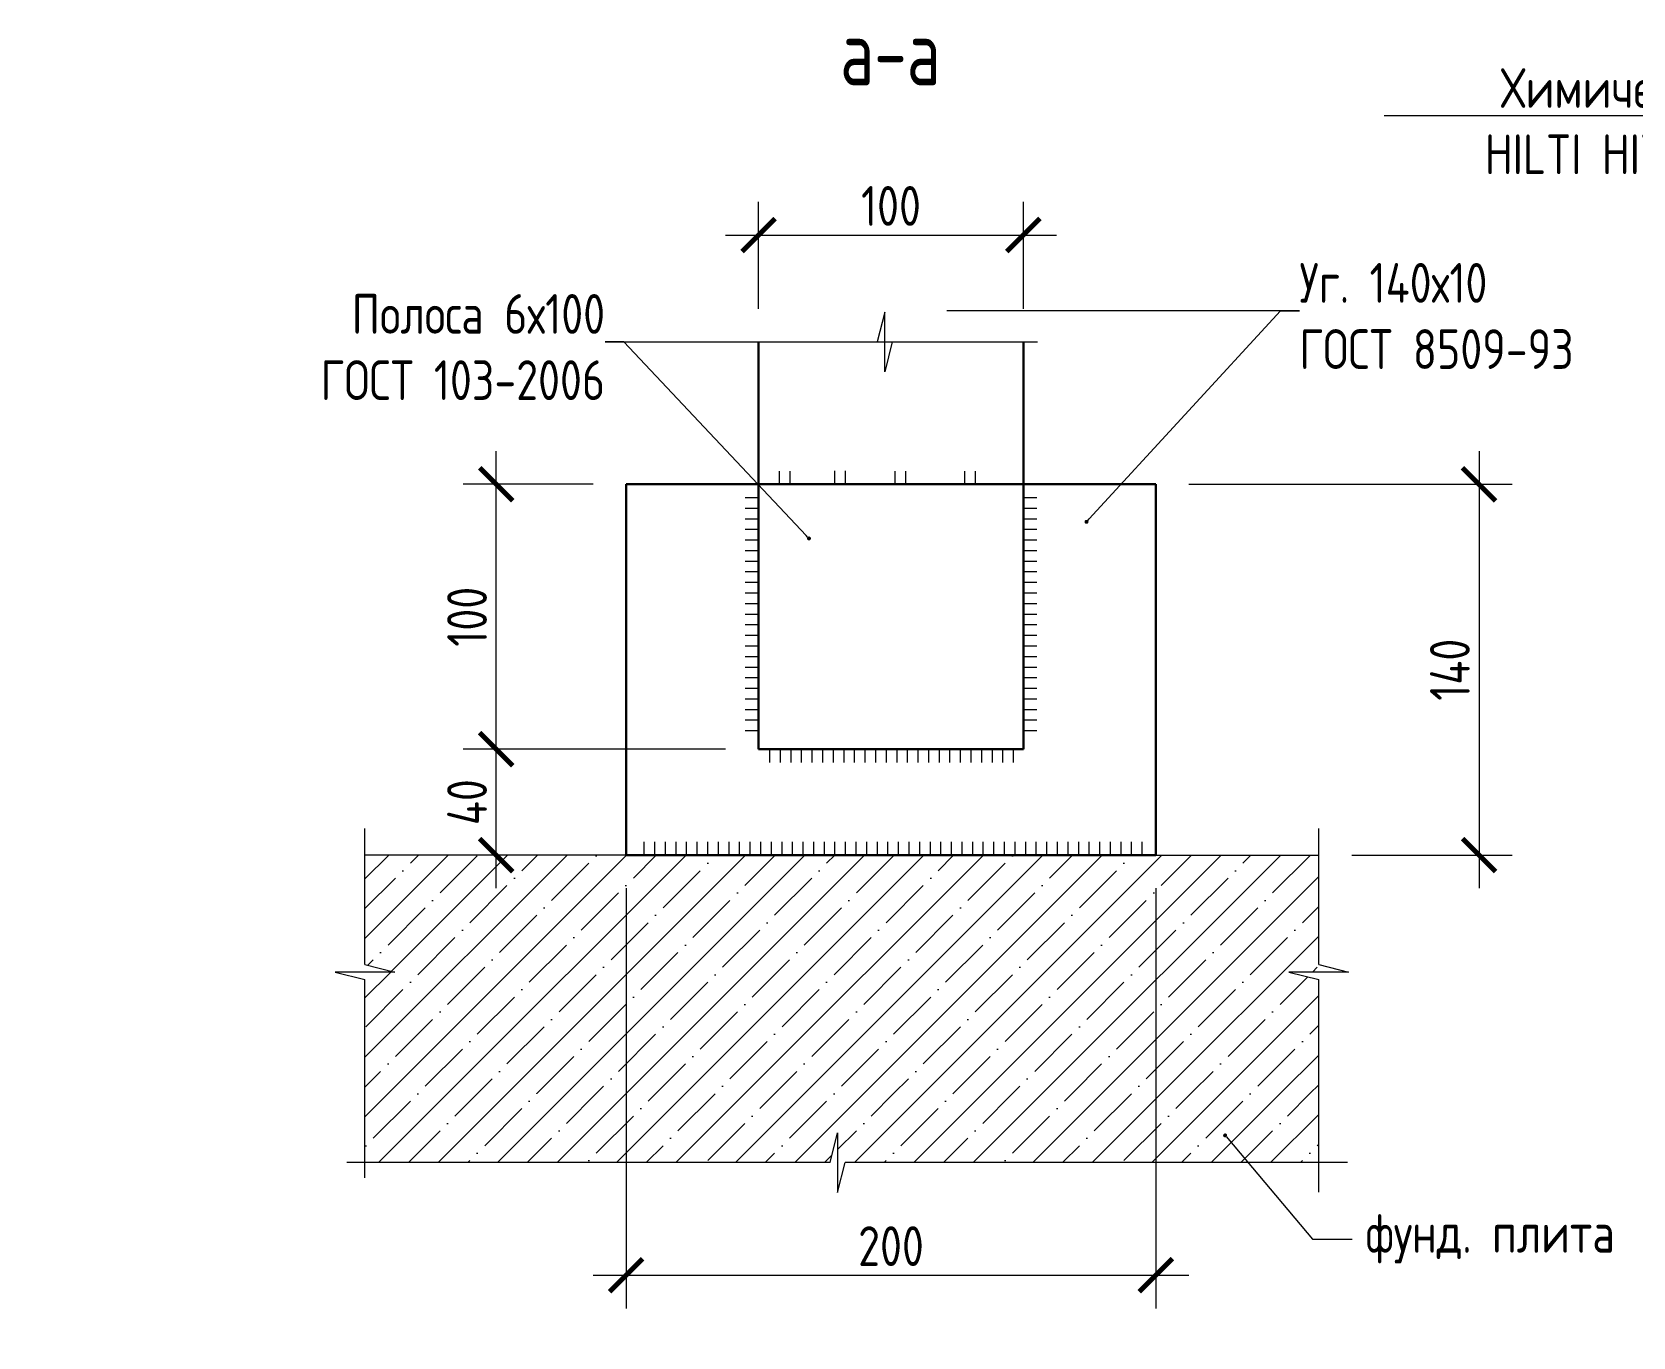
# Model space of a CAD drawing. Header units: millimetres. Extents: x 20530103 to 31271019, y 32092698 to 33532929.
# Drawn here: x 26272748 to 26284837, y 32992275 to 33002128 of the extents above; entities that cross this region are included whole.
import ezdxf
from ezdxf import colors
from ezdxf.entities.mleader import LeaderData, LeaderLine
from ezdxf.enums import TextEntityAlignment as Align
from ezdxf.lldxf.tags import DXFTag
from ezdxf.math import Vec2, Vec3

# ---------------------------------------------------------------- set-up
doc = ezdxf.new("R2010")
doc.units = ezdxf.units.MM
doc.styles.add('GOST 2.304', font='GOST.TTF')
tags = doc.linetypes.add('5-2', pattern=[3.5, 2.5, -1]).pattern_tags.tags
tags[6:7] = [DXFTag(74, 4), DXFTag(75, 0), DXFTag(340, '0'), DXFTag(46, 1.0), DXFTag(50, 0.0), DXFTag(44, 0.0), DXFTag(45, 0.0)]
tags[4:5] = [DXFTag(74, 4), DXFTag(75, 0), DXFTag(340, '0'), DXFTag(46, 1.0), DXFTag(50, 0.0), DXFTag(44, 0.0), DXFTag(45, 0.0)]
doc.dimstyles.new('м5', dxfattribs={"dimscale": 100, "dimtxt": 3, "dimasz": 2.5, "dimexe": 2.5, "dimexo": 2.5, "dimgap": 0.7, "dimtad": 1, "dimdec": 0, "dimlfac": 0.05, "dimtxsty": 'GOST 2.304', "dimblk": 'ARCHTICK', "dimcen": 2.5, "dimdle": 2.5, "dimclrd": 7, "dimclre": 7, "dimclrt": 256, "dimadec": 1, "dimazin": 0, "dimtfac": 1, "dimtdec": 0, "dimtmove": 0, "dimatfit": 3, "dimldrblk": 'NONE', "dimfxl": 1, "dimlwd": 20, "dimlwe": 20, "dimarcsym": 0})
pattern_1 = [(45, (24119669.58, 33573731.14), (-224.506403, 224.506403), []), (45, (24119894.08, 33573731.14), (-224.506403, 224.506403), [396.875, -79.375, 0, -79.375])]

# ---------------------------------------------------------------- blocks, each defined once
blk = doc.blocks.new('_None')
blk = doc.blocks.new('_ArchTick')
at = {"color": 0, "linetype": 'ByBlock', "const_width": 0.15}
blk.add_lwpolyline([(-0.5, -0.5), (0.5, 0.5)], dxfattribs=at)
blk = doc.blocks.new('*D417')
at = {"color": 7, "linetype": 'Continuous', "lineweight": 20, "transparency": 16777216}
for p, q in [((26283674, 32998963), (26283674, 32995663)), ((26281484, 32998713), (26283924, 32998713)), ((26282714, 32995913), (26283924, 32995913))]:
    blk.add_line(p, q, dxfattribs=at)
at = {"color": 7, "linetype": 'Continuous', "lineweight": 20, "transparency": 16777216, "xscale": 250, "yscale": 250, "zscale": 250}
for p, rotation in [((26283674, 32998713), 90), ((26283674, 32995913), 270)]:
    blk.add_blockref('_ArchTick', p, dxfattribs=dict(at, rotation=rotation))
at = {"color": 7, "linetype": 'Continuous', "lineweight": 20, "transparency": 16777216, "insert": (26283454, 32997313), "char_height": 300, "attachment_point": 5, "rotation": 90, "style": 'GOST 2.304'}
blk.add_mtext('140', dxfattribs=at)
blk = doc.blocks.new('*D418')
at = {"color": 7, "linetype": 'Continuous', "lineweight": 20, "transparency": 16777216}
for p, q in [((26278234, 33000038), (26278234, 33000845)), ((26280234, 33000038), (26280234, 33000845)), ((26277984, 33000595), (26280484, 33000595))]:
    blk.add_line(p, q, dxfattribs=at)
at = {"color": 7, "linetype": 'Continuous', "lineweight": 20, "transparency": 16777216, "xscale": 250, "yscale": 250, "zscale": 250, "rotation": 180}
blk.add_blockref('_ArchTick', (26278234, 33000595), dxfattribs=at)
at = {"color": 7, "linetype": 'Continuous', "lineweight": 20, "transparency": 16777216, "xscale": 250, "yscale": 250, "zscale": 250}
blk.add_blockref('_ArchTick', (26280234, 33000595), dxfattribs=at)
at = {"color": 7, "linetype": 'Continuous', "lineweight": 20, "transparency": 16777216, "insert": (26279234, 33000815), "char_height": 300, "attachment_point": 5, "style": 'GOST 2.304'}
blk.add_mtext('100', dxfattribs=at)
blk = doc.blocks.new('_Dot')
at = {"color": 0, "linetype": 'ByBlock', "lineweight": -2}
blk.add_line((-0.5, 0), (-1, 0), dxfattribs=at)
at = {"color": 0, "linetype": 'ByBlock', "const_width": 0.5}
blk.add_lwpolyline([(-0.25, 0, 1), (0.25, 0, 1)], format="xyb", close=True, dxfattribs=at)
blk = doc.blocks.new('*D419')
at = {"color": 7, "linetype": 'Continuous', "lineweight": 20, "transparency": 16777216}
for p, q in [((26277234, 32995663), (26277234, 32992491)), ((26281234, 32995663), (26281234, 32992491)), ((26276984, 32992741), (26281484, 32992741))]:
    blk.add_line(p, q, dxfattribs=at)
at = {"color": 7, "linetype": 'Continuous', "lineweight": 20, "transparency": 16777216, "xscale": 250, "yscale": 250, "zscale": 250, "rotation": 180}
blk.add_blockref('_ArchTick', (26277234, 32992741), dxfattribs=at)
at = {"color": 7, "linetype": 'Continuous', "lineweight": 20, "transparency": 16777216, "xscale": 250, "yscale": 250, "zscale": 250}
blk.add_blockref('_ArchTick', (26281234, 32992741), dxfattribs=at)
at = {"color": 7, "linetype": 'Continuous', "lineweight": 20, "transparency": 16777216, "insert": (26279234, 32992961), "char_height": 300, "attachment_point": 5, "style": 'GOST 2.304'}
blk.add_mtext('200', dxfattribs=at)
blk = doc.blocks.new('*D412')
at = {"color": 7, "linetype": 'Continuous', "lineweight": 20, "transparency": 16777216}
for p, q in [((26276253, 32995663), (26276253, 32996963)), ((26277984, 32996713), (26276003, 32996713)), ((26276984, 32995913), (26276003, 32995913))]:
    blk.add_line(p, q, dxfattribs=at)
at = {"color": 7, "linetype": 'Continuous', "lineweight": 20, "transparency": 16777216, "xscale": 250, "yscale": 250, "zscale": 250}
for p, rotation in [((26276253, 32996713), 90), ((26276253, 32995913), 270)]:
    blk.add_blockref('_ArchTick', p, dxfattribs=dict(at, rotation=rotation))
at = {"color": 7, "linetype": 'Continuous', "lineweight": 20, "transparency": 16777216, "insert": (26276033, 32996313), "char_height": 300, "attachment_point": 5, "rotation": 90, "style": 'GOST 2.304'}
blk.add_mtext('40', dxfattribs=at)
blk = doc.blocks.new('*D413')
at = {"color": 7, "linetype": 'Continuous', "lineweight": 20, "transparency": 16777216}
for p, q in [((26276253, 32996463), (26276253, 32998963)), ((26276984, 32998713), (26276003, 32998713)), ((26277984, 32996713), (26276003, 32996713))]:
    blk.add_line(p, q, dxfattribs=at)
at = {"color": 7, "linetype": 'Continuous', "lineweight": 20, "transparency": 16777216, "xscale": 250, "yscale": 250, "zscale": 250}
for p, rotation in [((26276253, 32998713), 90), ((26276253, 32996713), 270)]:
    blk.add_blockref('_ArchTick', p, dxfattribs=dict(at, rotation=rotation))
at = {"color": 7, "linetype": 'Continuous', "lineweight": 20, "transparency": 16777216, "insert": (26276033, 32997713), "char_height": 300, "attachment_point": 5, "rotation": 90, "style": 'GOST 2.304'}
blk.add_mtext('100', dxfattribs=at)

msp = doc.modelspace()

# ---------------------------------------------------------------- hatches: boundary and pattern name
at = {"linetype": 'Continuous', "lineweight": 15}
h = msp.add_hatch(dxfattribs=at)
h.set_pattern_fill('ANSI35', scale=50)
h.set_pattern_definition(pattern_1)
h.paths.add_polyline_path([(26275262.1962, 32995912.9876), (26275262.1962, 32995086.91), (26275487.1962, 32995030.7967), (26275262.1962, 32995030.7967), (26275262.1962, 32994112.9876), (26282463.609, 32994112.9876), (26282463.609, 32994974.6834), (26282238.609, 32995030.7967), (26282463.609, 32995030.7967), (26282463.609, 32995912.9876)])
h = msp.add_hatch(dxfattribs=at)
h.set_pattern_fill('ANSI35', scale=50)
h.set_pattern_definition(pattern_1)
h.paths.add_polyline_path([(26278774.621, 32993591.8123), (26278830.7343, 32993816.8123), (26278830.7343, 32993591.8123), (26282463.609, 32993591.8123), (26282463.609, 32994112.9876), (26275262.1962, 32994112.9876), (26275262.1962, 32993591.8123)])

# ---------------------------------------------------------------- linework, layer by layer
at = {"color": 7, "linetype": 'Continuous', "lineweight": 20}
for p, q in [((26278133.1685, 32999787.6349), (26279130.3895, 32999787.6349)), ((26279242.6161, 32999787.6349), (26280339.5312, 32999787.6349)), ((26278392.8518, 32998712.9876), (26278392.8518, 32998812.9876)), ((26278472.8518, 32998712.9876), (26278472.8518, 32998812.9876)), ((26278809.9561, 32998714.7372), (26278809.9561, 32998814.7372)), ((26278889.9561, 32998714.7372), (26278889.9561, 32998814.7372)), ((26279265.8934, 32998712.9876), (26279265.8934, 32998812.9876)), ((26279345.8934, 32998712.9876), (26279345.8934, 32998812.9876)), ((26279791.0153, 32998712.9876), (26279791.0153, 32998812.9876)), ((26279871.0153, 32998712.9876), (26279871.0153, 32998812.9876)), ((26278134.1371, 32998613.5228), (26278234.1371, 32998613.5228)), ((26280234.1371, 32998613.5228), (26280334.1371, 32998613.5228)), ((26278134.1371, 32998533.5228), (26278234.1371, 32998533.5228)), ((26278134.1371, 32998453.5228), (26278234.1371, 32998453.5228)), ((26280234.1371, 32998533.5228), (26280334.1371, 32998533.5228)), ((26280234.1371, 32998453.5228), (26280334.1371, 32998453.5228)), ((26278134.1371, 32998373.5228), (26278234.1371, 32998373.5228)), ((26280234.1371, 32998373.5228), (26280334.1371, 32998373.5228)), ((26278134.1371, 32998293.5228), (26278234.1371, 32998293.5228)), ((26278134.1371, 32998213.5228), (26278234.1371, 32998213.5228)), ((26280234.1371, 32998293.5228), (26280334.1371, 32998293.5228)), ((26280234.1371, 32998213.5228), (26280334.1371, 32998213.5228)), ((26278134.1371, 32998133.5228), (26278234.1371, 32998133.5228)), ((26280234.1371, 32998133.5228), (26280334.1371, 32998133.5228)), ((26278134.1371, 32998053.5228), (26278234.1371, 32998053.5228)), ((26278134.1371, 32997973.5228), (26278234.1371, 32997973.5228)), ((26280234.1371, 32998053.5228), (26280334.1371, 32998053.5228)), ((26280234.1371, 32997973.5228), (26280334.1371, 32997973.5228)), ((26278134.1371, 32997893.5228), (26278234.1371, 32997893.5228)), ((26280234.1371, 32997893.5228), (26280334.1371, 32997893.5228)), ((26278134.1371, 32997813.5228), (26278234.1371, 32997813.5228)), ((26278134.1371, 32997733.5228), (26278234.1371, 32997733.5228)), ((26280234.1371, 32997813.5228), (26280334.1371, 32997813.5228)), ((26280234.1371, 32997733.5228), (26280334.1371, 32997733.5228)), ((26278134.1371, 32997653.5228), (26278234.1371, 32997653.5228)), ((26280234.1371, 32997653.5228), (26280334.1371, 32997653.5228)), ((26278134.1371, 32997573.5228), (26278234.1371, 32997573.5228)), ((26278134.1371, 32997493.5228), (26278234.1371, 32997493.5228)), ((26280234.1371, 32997573.5228), (26280334.1371, 32997573.5228)), ((26280234.1371, 32997493.5228), (26280334.1371, 32997493.5228)), ((26278134.1371, 32997413.5228), (26278234.1371, 32997413.5228)), ((26280234.1371, 32997413.5228), (26280334.1371, 32997413.5228)), ((26278134.1371, 32997333.5228), (26278234.1371, 32997333.5228)), ((26278134.1371, 32997253.5228), (26278234.1371, 32997253.5228)), ((26280234.1371, 32997333.5228), (26280334.1371, 32997333.5228)), ((26280234.1371, 32997253.5228), (26280334.1371, 32997253.5228)), ((26278134.1371, 32997173.5228), (26278234.1371, 32997173.5228)), ((26280234.1371, 32997173.5228), (26280334.1371, 32997173.5228)), ((26278134.1371, 32997093.5228), (26278234.1371, 32997093.5228)), ((26278134.1371, 32997013.5228), (26278234.1371, 32997013.5228)), ((26280234.1371, 32997093.5228), (26280334.1371, 32997093.5228)), ((26280234.1371, 32997013.5228), (26280334.1371, 32997013.5228)), ((26278134.1371, 32996933.5228), (26278234.1371, 32996933.5228)), ((26280234.1371, 32996933.5228), (26280334.1371, 32996933.5228)), ((26278134.1371, 32996853.5228), (26278234.1371, 32996853.5228)), ((26280234.1371, 32996853.5228), (26280334.1371, 32996853.5228)), ((26278319.4175, 32996612.9876), (26278319.4175, 32996712.9876)), ((26278399.4175, 32996612.9876), (26278399.4175, 32996712.9876)), ((26278479.4175, 32996612.9876), (26278479.4175, 32996712.9876)), ((26278559.4175, 32996612.9876), (26278559.4175, 32996712.9876)), ((26278639.4175, 32996612.9876), (26278639.4175, 32996712.9876)), ((26278719.4175, 32996612.9876), (26278719.4175, 32996712.9876)), ((26278799.4175, 32996612.9876), (26278799.4175, 32996712.9876)), ((26278879.4175, 32996612.9876), (26278879.4175, 32996712.9876)), ((26278959.4175, 32996612.9876), (26278959.4175, 32996712.9876)), ((26279039.4175, 32996612.9876), (26279039.4175, 32996712.9876)), ((26279119.4175, 32996612.9876), (26279119.4175, 32996712.9876)), ((26279199.4175, 32996612.9876), (26279199.4175, 32996712.9876)), ((26279279.4175, 32996612.9876), (26279279.4175, 32996712.9876)), ((26279359.4175, 32996612.9876), (26279359.4175, 32996712.9876)), ((26279439.4175, 32996612.9876), (26279439.4175, 32996712.9876)), ((26279519.4175, 32996612.9876), (26279519.4175, 32996712.9876)), ((26279599.4175, 32996612.9876), (26279599.4175, 32996712.9876)), ((26279679.4175, 32996612.9876), (26279679.4175, 32996712.9876)), ((26279759.4175, 32996612.9876), (26279759.4175, 32996712.9876)), ((26279839.4175, 32996612.9876), (26279839.4175, 32996712.9876)), ((26279919.4175, 32996612.9876), (26279919.4175, 32996712.9876)), ((26279999.4175, 32996612.9876), (26279999.4175, 32996712.9876)), ((26280079.4175, 32996612.9876), (26280079.4175, 32996712.9876)), ((26280159.4175, 32996612.9876), (26280159.4175, 32996712.9876)), ((26275262.1962, 32995086.91), (26275262.1962, 32996115.2591)), ((26277371.1123, 32995912.9876), (26277371.1123, 32996012.9876)), ((26277451.1123, 32995912.9876), (26277451.1123, 32996012.9876)), ((26277531.1123, 32995912.9876), (26277531.1123, 32996012.9876)), ((26277611.1123, 32995912.9876), (26277611.1123, 32996012.9876)), ((26277691.1123, 32995912.9876), (26277691.1123, 32996012.9876)), ((26277771.1123, 32995912.9876), (26277771.1123, 32996012.9876)), ((26277851.1123, 32995912.9876), (26277851.1123, 32996012.9876)), ((26277931.1123, 32995912.9876), (26277931.1123, 32996012.9876)), ((26278011.1123, 32995912.9876), (26278011.1123, 32996012.9876)), ((26278091.1123, 32995912.9876), (26278091.1123, 32996012.9876)), ((26278171.1123, 32995912.9876), (26278171.1123, 32996012.9876)), ((26278251.1123, 32995912.9876), (26278251.1123, 32996012.9876)), ((26278331.1123, 32995912.9876), (26278331.1123, 32996012.9876)), ((26278411.1123, 32995912.9876), (26278411.1123, 32996012.9876)), ((26278491.1123, 32995912.9876), (26278491.1123, 32996012.9876)), ((26278571.1123, 32995912.9876), (26278571.1123, 32996012.9876)), ((26278651.1123, 32995912.9876), (26278651.1123, 32996012.9876)), ((26278731.1123, 32995912.9876), (26278731.1123, 32996012.9876)), ((26278811.1123, 32995912.9876), (26278811.1123, 32996012.9876)), ((26278891.1123, 32995912.9876), (26278891.1123, 32996012.9876)), ((26278971.1123, 32995912.9876), (26278971.1123, 32996012.9876)), ((26279051.1123, 32995912.9876), (26279051.1123, 32996012.9876)), ((26279131.1123, 32995912.9876), (26279131.1123, 32996012.9876)), ((26279211.1123, 32995912.9876), (26279211.1123, 32996012.9876)), ((26279291.1123, 32995912.9876), (26279291.1123, 32996012.9876)), ((26279371.1123, 32995912.9876), (26279371.1123, 32996012.9876)), ((26279451.1123, 32995912.9876), (26279451.1123, 32996012.9876)), ((26279531.1123, 32995912.9876), (26279531.1123, 32996012.9876)), ((26279611.1123, 32995912.9876), (26279611.1123, 32996012.9876)), ((26279691.1123, 32995912.9876), (26279691.1123, 32996012.9876)), ((26279771.1123, 32995912.9876), (26279771.1123, 32996012.9876)), ((26279851.1123, 32995912.9876), (26279851.1123, 32996012.9876)), ((26279931.1123, 32995912.9876), (26279931.1123, 32996012.9876)), ((26280011.1123, 32995912.9876), (26280011.1123, 32996012.9876)), ((26280091.1123, 32995912.9876), (26280091.1123, 32996012.9876)), ((26280171.1123, 32995912.9876), (26280171.1123, 32996012.9876)), ((26280251.1123, 32995912.9876), (26280251.1123, 32996012.9876)), ((26280331.1123, 32995912.9876), (26280331.1123, 32996012.9876)), ((26280411.1123, 32995912.9876), (26280411.1123, 32996012.9876)), ((26280491.1123, 32995912.9876), (26280491.1123, 32996012.9876)), ((26280571.1123, 32995912.9876), (26280571.1123, 32996012.9876)), ((26280651.1123, 32995912.9876), (26280651.1123, 32996012.9876)), ((26280731.1123, 32995912.9876), (26280731.1123, 32996012.9876)), ((26280811.1123, 32995912.9876), (26280811.1123, 32996012.9876)), ((26280891.1123, 32995912.9876), (26280891.1123, 32996012.9876)), ((26280971.1123, 32995912.9876), (26280971.1123, 32996012.9876)), ((26281051.1123, 32995912.9876), (26281051.1123, 32996012.9876)), ((26281131.1123, 32995912.9876), (26281131.1123, 32996012.9876)), ((26282463.609, 32995086.91), (26282463.609, 32996115.2591)), ((26277234.1371, 32995912.9876), (26275262.1962, 32995912.9876)), ((26281234.1371, 32995912.9876), (26282463.609, 32995912.9876)), ((26275262.1962, 32993476.0071), (26275262.1962, 32994974.6834)), ((26282463.609, 32993368.4218), (26282463.609, 32994974.6834)), ((26278774.621, 32993591.8123), (26275125.4457, 32993591.8123)), ((26282680.3082, 32993591.8123), (26278886.8476, 32993591.8123))]:
    msp.add_line(p, q, dxfattribs=at)
at = {"color": 7, "linetype": 'Continuous', "lineweight": 30}
for p, q in [((26278234.1371, 32996712.9876), (26278234.1371, 32999787.6349)), ((26280234.1371, 32996712.9876), (26280234.1371, 32999787.6349)), ((26278234.1371, 32998712.9876), (26277234.1371, 32998712.9876)), ((26277234.1371, 32995912.9876), (26277234.1371, 32998712.9876)), ((26281234.1371, 32998712.9876), (26280234.1371, 32998712.9876)), ((26281234.1371, 32995912.9876), (26281234.1371, 32998712.9876)), ((26280234.1371, 32996712.9876), (26278234.1371, 32996712.9876)), ((26277234.1371, 32995912.9876), (26281234.1371, 32995912.9876))]:
    msp.add_line(p, q, dxfattribs=at)
at = {"color": 7, "linetype": '5-2', "lineweight": 30, "ltscale": 100}
msp.add_line((26278234.1371, 32998712.9876), (26280234.1371, 32998712.9876), dxfattribs=at)
at = {"color": 7, "linetype": 'ByBlock', "lineweight": 20, "ltscale": 100}
for points in [[(26279242.6161, 32999787.6349), (26279186.5028, 32999562.6349), (26279186.5028, 33000012.6349), (26279130.3895, 32999787.6349)], [(26275262.1962, 32995086.91), (26275487.1962, 32995030.7967), (26275037.1962, 32995030.7967), (26275262.1962, 32994974.6834)], [(26282463.609, 32995086.91), (26282688.609, 32995030.7967), (26282238.609, 32995030.7967), (26282463.609, 32994974.6834)], [(26278774.621, 32993591.8123), (26278830.7343, 32993816.8123), (26278830.7343, 32993366.8123), (26278886.8476, 32993591.8123)]]:
    msp.add_lwpolyline(points, dxfattribs=at)

# ---------------------------------------------------------------- texts
at = {"color": 7, "lineweight": 20, "style": 'GOST 2.304', "width": 0.9}
msp.add_text('а-а', height=500, dxfattribs=at).set_placement((26279229.6229, 33001725.6594), align=Align.CENTER)

# ---------------------------------------------------------------- dimensions: what is measured, and where the dimension line sits
at = {"color": 7, "linetype": 'Continuous', "lineweight": 20}
for base, p1, p2, picture, middle in [((26280234.1371, 33000595.1385), (26278234.1371, 32999787.6349), (26280234.1371, 32999787.6349), '*D418', (26279234.1371, 33000815.1385)), ((26281234.1371, 32992741.0451), (26277234.1371, 32995912.9876), (26281234.1371, 32995912.9876), '*D419', (26279234.1371, 32992961.0451))]:
    dim = msp.add_linear_dim(base=base, p1=p1, p2=p2, dimstyle='м5', override={"dimclrt": 7}, dxfattribs=at)
    dim.commit()
    dim.dimension.update_dxf_attribs({"geometry": picture, "text_midpoint": middle})
for base, p1, p2, picture, middle in [((26276253.3086, 32998712.9876), (26278234.1371, 32996712.9876), (26277234.1371, 32998712.9876), '*D413', (26276033.3086, 32997712.9876)), ((26283674.3974, 32995912.9876), (26281234.1371, 32998712.9876), (26282463.609, 32995912.9876), '*D417', (26283454.3974, 32997312.9876)), ((26276253.3086, 32996712.9876), (26277234.1371, 32995912.9876), (26278234.1371, 32996712.9876), '*D412', (26276033.3086, 32996312.9876))]:
    dim = msp.add_linear_dim(base=base, p1=p1, p2=p2, angle=90, dimstyle='м5', override={"dimclrt": 7}, dxfattribs=at)
    dim.commit()
    dim.dimension.update_dxf_attribs({"geometry": picture, "text_midpoint": middle})

# ---------------------------------------------------------------- leaders
ml = msp.add_multileader_mtext('Standard', dxfattribs=at)
ml.set_content('{\\C256;Химический анкер\\PHILTI HIT-RE 500-SD}', color=7, style='GOST 2.304')
ml.set_leader_properties(linetype='Continuous', lineweight=20)
ml.set_arrow_properties(name='DOT')
ml.build(insert=Vec2(0, 0))
ml.multileader.update_dxf_attribs({"text_left_attachment_type": 6, "text_right_attachment_type": 6, "dogleg_length": 3, "arrow_head_size": 30, "scale": 100})
ctx = ml.context
ctx.base_point, ctx.scale, ctx.char_height, ctx.arrow_head_size, ctx.landing_gap_size, ctx.plane_origin = Vec3(26283860.1816, 33001495.1705), 100, 300, 30, 0, Vec3(26279079.7492, 33001895.0033)
ctx.left_attachment, ctx.right_attachment, ctx.text_align_type = 6, 6, 1
notes = []
notes.append((ctx, [(1, (1, 1, 0), (26286980.6184, 33001495.1705), (-1, 0), 141.6512, [(0, [(26290370.2476, 33002729.9382)], 0, [])])]))
ctx.mtext.insert, ctx.mtext.alignment, ctx.mtext.flow_direction = Vec3(26285280.2013, 33001855.1705), 2, 5
ml = msp.add_multileader_mtext('Standard', dxfattribs=at)
ml.set_content('{\\C7;Уг. 140х10 \\PГОСТ 8509-93}', color=84, style='GOST 2.304')
ml.set_leader_properties(linetype='Continuous', lineweight=20)
ml.set_arrow_properties(name='DOT')
ml.build(insert=Vec2(0, 0))
ml.multileader.update_dxf_attribs({"text_left_attachment_type": 6, "text_right_attachment_type": 6, "dogleg_length": 3, "arrow_head_size": 30, "scale": 100})
ctx = ml.context
ctx.base_point, ctx.scale, ctx.char_height, ctx.arrow_head_size, ctx.landing_gap_size, ctx.plane_origin = Vec3(26282317.5357, 33000023.8854), 100, 300, 30, 0, Vec3(26288272.9536, 33002004.6484)
ctx.left_attachment, ctx.right_attachment = 6, 6
notes.append((ctx, [(1, (1, 1, 0), (26282175.8845, 33000023.8854), (1, 0), 141.6512, [(0, [(26280710.4983, 32998429.6523)], 0, [])])]))
ctx.mtext.insert, ctx.mtext.flow_direction = Vec3(26282317.5357, 33000383.8854), 5
ml = msp.add_multileader_mtext('Standard', dxfattribs=at)
ml.set_content('{\\C7;Полоса 6х100 \\PГОСТ 103-2006}', color=84, style='GOST 2.304')
ml.set_leader_properties(linetype='Continuous', lineweight=20)
ml.set_arrow_properties(name='DOT')
ml.build(insert=Vec2(0, 0))
ml.multileader.update_dxf_attribs({"text_left_attachment_type": 6, "text_right_attachment_type": 6, "dogleg_length": 3, "arrow_head_size": 30, "scale": 100})
ctx = ml.context
ctx.base_point, ctx.scale, ctx.char_height, ctx.arrow_head_size, ctx.landing_gap_size, ctx.plane_origin = Vec3(26274825.1874, 32999789.4404), 100, 300, 30, 0, Vec3(26279261.9285, 32998474.2337)
ctx.left_attachment, ctx.right_attachment, ctx.text_align_type = 6, 6, 2
notes.append((ctx, [(0, (1, 1, 0), (26277216.8385, 32999789.4404), (-1, 0), 141.6512, [(0, [(26278614.5475, 32998304.1585)], 0, [])])]))
ctx.mtext.insert, ctx.mtext.alignment, ctx.mtext.flow_direction = Vec3(26277075.1874, 33000149.4404), 3, 5
ml = msp.add_multileader_mtext('Standard', dxfattribs=at)
ml.set_content('{\\C7;б\\P(П-образ. хомут) шаг200 по периметру плиты}', color=84, style='GOST 2.304')
ml.set_leader_properties(linetype='Continuous', lineweight=20)
ml.set_arrow_properties(name='DOT')
ml.build(insert=Vec2(0, 0))
ml.multileader.update_dxf_attribs({"text_left_attachment_type": 6, "text_right_attachment_type": 6, "dogleg_length": 3, "arrow_head_size": 30, "scale": 100})
ctx = ml.context
ctx.base_point, ctx.scale, ctx.char_height, ctx.arrow_head_size, ctx.landing_gap_size, ctx.plane_origin = Vec3(26323683.0374, 32999121.7912), 100, 300, 30, 0, Vec3(26324728.0364, 32999370.9089)
ctx.left_attachment, ctx.right_attachment, ctx.text_align_type = 6, 6, 1
notes.append((ctx, [(1, (1, 1, 0), (26328009.5374, 32999121.7912), (-1, 0), 107, [(0, [(26329246.7911, 32996145.2017)], 0, [])])]))
ctx.mtext.insert, ctx.mtext.width, ctx.mtext.defined_height, ctx.mtext.alignment, ctx.mtext.flow_direction = Vec3(26325759.253, 32999506.111), 4423.082589, 2213.9, 2, 5
ml = msp.add_multileader_mtext('Standard', dxfattribs=at)
ml.set_content('в\\P(П-образ. хомут) шаг200 по периметру плиты', color=7, style='GOST 2.304')
ml.set_leader_properties(linetype='Continuous', lineweight=20)
ml.set_arrow_properties(name='NONE')
ml.build(insert=Vec2(0, 0))
ml.multileader.update_dxf_attribs({"text_left_attachment_type": 6, "text_right_attachment_type": 6, "dogleg_length": 3, "arrow_head_size": 30, "scale": 100})
ctx = ml.context
ctx.base_point, ctx.scale, ctx.char_height, ctx.arrow_head_size, ctx.landing_gap_size, ctx.plane_origin = Vec3(26395117.5034, 32992952.3549), 100, 300, 30, 0, Vec3(26395322.5639, 32992845.6797)
ctx.left_attachment, ctx.right_attachment, ctx.text_align_type = 6, 6, 1
notes.append((ctx, [(0, (1, 1, 0), (26395010.5034, 32992952.3549), (1, 0), 107, [(0, [(26394536.7868, 32996988.3549)], 0, [])])]))
ctx.mtext.insert, ctx.mtext.width, ctx.mtext.alignment, ctx.mtext.flow_direction = Vec3(26396622.7534, 32993336.6747), 3276.040401, 2, 5
ml = msp.add_multileader_mtext('Standard', dxfattribs=at)
ml.set_content('в\\P(П-образ. хомут) шаг200 по периметру плиты', color=7, style='GOST 2.304')
ml.set_leader_properties(linetype='Continuous', lineweight=20)
ml.set_arrow_properties(name='NONE')
ml.build(insert=Vec2(0, 0))
ml.multileader.update_dxf_attribs({"text_left_attachment_type": 6, "text_right_attachment_type": 6, "dogleg_length": 3, "arrow_head_size": 30, "scale": 100})
ctx = ml.context
ctx.base_point, ctx.scale, ctx.char_height, ctx.arrow_head_size, ctx.landing_gap_size, ctx.plane_origin = Vec3(26206159.2506, 32992785.5078), 100, 300, 30, 0, Vec3(26206364.3111, 32992678.8326)
ctx.left_attachment, ctx.right_attachment, ctx.text_align_type = 6, 6, 1
notes.append((ctx, [(0, (1, 1, 0), (26206052.2506, 32992785.5078), (1, 0), 107, [(0, [(26205578.5341, 32996821.5078)], 0, [])])]))
ctx.mtext.insert, ctx.mtext.width, ctx.mtext.alignment, ctx.mtext.flow_direction = Vec3(26207664.5006, 32993169.8276), 3276.040401, 2, 5
ml = msp.add_multileader_mtext('Standard', dxfattribs=at)
ml.set_content('а\\P"лягушка"\\Pшаг не более 800х800', color=7, style='GOST 2.304')
ml.set_leader_properties(linetype='Continuous', lineweight=20)
ml.set_arrow_properties(name='NONE')
ml.build(insert=Vec2(0, 0))
ml.multileader.update_dxf_attribs({"text_left_attachment_type": 6, "text_right_attachment_type": 6, "dogleg_length": 3, "arrow_head_size": 30, "scale": 100})
ctx = ml.context
ctx.base_point, ctx.scale, ctx.char_height, ctx.arrow_head_size, ctx.landing_gap_size, ctx.plane_origin = Vec3(26345354.4289, 32994187.8538), 100, 300, 30, 0, Vec3(26323023.6805, 32998875.6221)
ctx.left_attachment, ctx.right_attachment, ctx.text_align_type = 6, 6, 1
notes.append((ctx, [(1, (1, 1, 0), (26345216.4289, 32994187.8538), (1, 0), 138, [(0, [(26342469.0132, 32996145.2017)], 0, [])])]))
ctx.mtext.insert, ctx.mtext.width, ctx.mtext.alignment, ctx.mtext.flow_direction = Vec3(26346465.6228, 32994547.8538), 2835.083475, 2, 5
ml = msp.add_multileader_mtext('Standard', dxfattribs=at)
ml.set_content('а\\P"лягушка"\\Pшаг не более 800х800', color=7, style='GOST 2.304')
ml.set_leader_properties(linetype='Continuous', lineweight=20)
ml.set_arrow_properties(name='NONE')
ml.build(insert=Vec2(0, 0))
ml.multileader.update_dxf_attribs({"text_left_attachment_type": 6, "text_right_attachment_type": 6, "dogleg_length": 3, "arrow_head_size": 30, "scale": 100})
ctx = ml.context
ctx.base_point, ctx.scale, ctx.char_height, ctx.arrow_head_size, ctx.landing_gap_size, ctx.plane_origin = Vec3(26409288.462, 32995357.3549), 100, 300, 30, 0, Vec3(26414270.2277, 32994935.6797)
ctx.left_attachment, ctx.right_attachment, ctx.text_align_type = 6, 6, 1
notes.append((ctx, [(0, (1, 1, 0), (26409150.462, 32995357.3549), (1, 0), 138, [(0, [(26409060.3763, 32995357.3549)], 0, [])])]))
ctx.mtext.insert, ctx.mtext.width, ctx.mtext.alignment, ctx.mtext.flow_direction = Vec3(26410399.6559, 32995717.3549), 2835.083475, 2, 5
ml = msp.add_multileader_mtext('Standard', dxfattribs=at)
ml.set_content('а\\P"лягушка"\\Pшаг не более 800х800', color=7, style='GOST 2.304')
ml.set_leader_properties(linetype='Continuous', lineweight=20)
ml.set_arrow_properties(name='NONE')
ml.build(insert=Vec2(0, 0))
ml.multileader.update_dxf_attribs({"text_left_attachment_type": 6, "text_right_attachment_type": 6, "dogleg_length": 3, "arrow_head_size": 30, "scale": 100})
ctx = ml.context
ctx.base_point, ctx.scale, ctx.char_height, ctx.arrow_head_size, ctx.landing_gap_size, ctx.plane_origin = Vec3(26220330.2093, 32995190.5078), 100, 300, 30, 0, Vec3(26225311.975, 32994768.8326)
ctx.left_attachment, ctx.right_attachment, ctx.text_align_type = 6, 6, 1
notes.append((ctx, [(0, (1, 1, 0), (26220192.2093, 32995190.5078), (1, 0), 138, [(0, [(26220102.1235, 32995190.5078)], 0, [])])]))
ctx.mtext.insert, ctx.mtext.width, ctx.mtext.alignment, ctx.mtext.flow_direction = Vec3(26221441.4032, 32995550.5078), 2835.083475, 2, 5
ml = msp.add_multileader_mtext('Standard', dxfattribs=at)
ml.set_content('{\\C7;фунд. плита}', color=84, style='GOST 2.304')
ml.set_leader_properties(linetype='Continuous', lineweight=20)
ml.set_arrow_properties(name='DOT')
ml.build(insert=Vec2(0, 0))
ml.multileader.update_dxf_attribs({"text_left_attachment_type": 2, "text_right_attachment_type": 2, "dogleg_length": 3, "arrow_head_size": 30, "scale": 100})
ctx = ml.context
ctx.base_point, ctx.scale, ctx.char_height, ctx.arrow_head_size, ctx.landing_gap_size, ctx.plane_origin = Vec3(26282716.8412, 32993014.747), 100, 300, 30, 100, Vec3(26292312.2783, 32996923.164)
ctx.left_attachment, ctx.right_attachment = 2, 2
notes.append((ctx, [(1, (1, 1, 0), (26282416.8412, 32993014.747), (1, 0), 300, [(0, [(26281756.9751, 32993797.193)], 0, [])])]))
ctx.mtext.insert, ctx.mtext.flow_direction = Vec3(26282816.8412, 32993211.5668), 5
for ctx, leaders in notes:
    for number, flags, end, landing, length, lines in leaders:
        leader = LeaderData()
        leader.index, (leader.has_last_leader_line, leader.has_dogleg_vector, leader.attachment_direction) = number, flags
        leader.last_leader_point, leader.dogleg_vector, leader.dogleg_length = Vec3(end), Vec3(landing), length
        for number, points, colour, breaks in lines:
            line = LeaderLine()
            line.index, line.vertices, line.color, line.breaks = number, Vec3.list(points), colors.encode_raw_color(colour), breaks
            leader.lines.append(line)
        ctx.leaders.append(leader)

doc.saveas('drawing.dxf')
